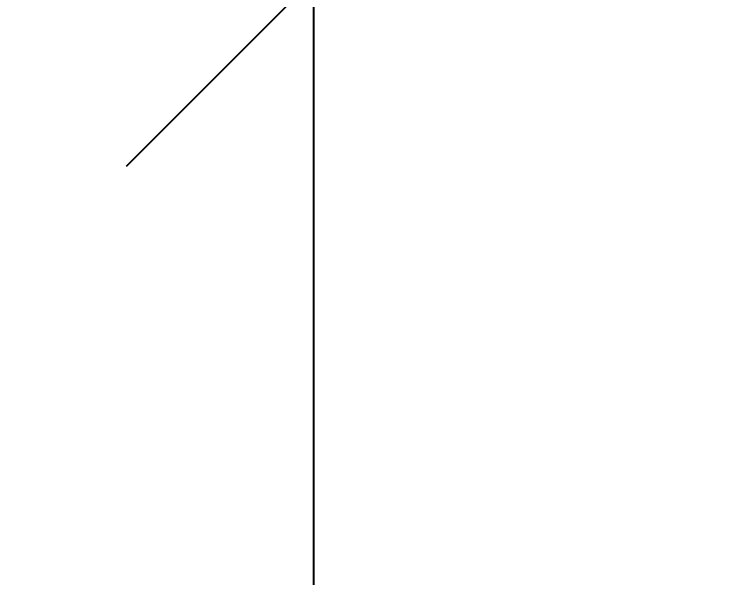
# Model space of a CAD drawing. Header units: metres. Extents: x -29066 to 24708, y -653 to 26568.
# Drawn here: x -27595.3 to -27406.2, y 16776.2 to 16926.4 of the extents above; entities that cross this region are included whole.
import ezdxf

# ---------------------------------------------------------------- set-up
doc = ezdxf.new("R2010")
doc.units = ezdxf.units.M
doc.layers.add('DS_ST_quote 1_50', color=71, linetype='Continuous')
doc.styles.get("Standard").update_dxf_attribs({"font": 'arial.ttf'})
doc.dimstyles.new('ISO-25', dxfattribs={"dimtxt": 2.5, "dimasz": 2.5, "dimexe": 1.25, "dimexo": 0.625, "dimtad": 1, "dimzin": 12, "dimdsep": 46, "dimtxsty": 'Standard', "dimcen": 2.5, "dimadec": 0, "dimazin": 0, "dimtfac": 1, "dimtmove": 0, "dimatfit": 3, "dimfxl": 1, "dimarcsym": 0})

# ---------------------------------------------------------------- blocks, each defined once
blk = doc.blocks.new('_Oblique')
at = {"color": 0, "linetype": 'ByBlock', "lineweight": -2}
blk.add_line((-0.5, -0.5), (0.5, 0.5), dxfattribs=at)
blk = doc.blocks.new('*D15')
at = {"layer": 'Defpoints', "color": 0, "transparency": 16777216}
for p in [(-24515.51, 16935.78), (-27515.51, 16746.61), (-24515.51, 16746.61)]:
    blk.add_point(p, dxfattribs=at)
at = {"layer": 'DS_ST_quote 1_50', "color": 0, "lineweight": -2, "transparency": 16777216}
for p, q in [((-27515.51, 16756.61), (-27515.51, 16945.78)), ((-24515.51, 16756.61), (-24515.51, 16945.78)), ((-27515.51, 16935.78), (-24515.51, 16935.78))]:
    blk.add_line(p, q, dxfattribs=at)
at = {"layer": 'DS_ST_quote 1_50', "color": 0, "lineweight": -2, "transparency": 16777216, "xscale": 100, "yscale": 100, "zscale": 100, "rotation": 180}
blk.add_blockref('_Oblique', (-27515.51, 16935.78), dxfattribs=at)
at = {"layer": 'DS_ST_quote 1_50', "color": 0, "lineweight": -2, "transparency": 16777216, "xscale": 100, "yscale": 100, "zscale": 100}
blk.add_blockref('_Oblique', (-24515.51, 16935.78), dxfattribs=at)
at = {"layer": 'DS_ST_quote 1_50', "color": 0, "transparency": 16777216, "insert": (-26015.51, 17086.87), "char_height": 100, "attachment_point": 5}
blk.add_mtext('3m', dxfattribs=at)
blk = doc.blocks.new('*D14')
at = {"layer": 'Defpoints', "color": 0, "transparency": 16777216}
for p in [(-23015.51, 17310.16), (-29015.51, 14148.53), (-23015.51, 14148.53)]:
    blk.add_point(p, dxfattribs=at)
at = {"layer": 'DS_ST_quote 1_50', "color": 0, "lineweight": -2, "transparency": 16777216}
for p, q in [((-29015.51, 14158.53), (-29015.51, 17320.16)), ((-23015.51, 14158.53), (-23015.51, 17320.16)), ((-29015.51, 17310.16), (-23015.51, 17310.16))]:
    blk.add_line(p, q, dxfattribs=at)
at = {"layer": 'DS_ST_quote 1_50', "color": 0, "lineweight": -2, "transparency": 16777216, "xscale": 100, "yscale": 100, "zscale": 100, "rotation": 180}
blk.add_blockref('_Oblique', (-29015.51, 17310.16), dxfattribs=at)
at = {"layer": 'DS_ST_quote 1_50', "color": 0, "lineweight": -2, "transparency": 16777216, "xscale": 100, "yscale": 100, "zscale": 100}
blk.add_blockref('_Oblique', (-23015.51, 17310.16), dxfattribs=at)
at = {"layer": 'DS_ST_quote 1_50', "color": 0, "transparency": 16777216, "insert": (-26015.51, 17461.22), "char_height": 100, "attachment_point": 5}
blk.add_mtext('6m', dxfattribs=at)

msp = doc.modelspace()

# ---------------------------------------------------------------- dimensions: what is measured, and where the dimension line sits
at = {"layer": 'DS_ST_quote 1_50'}
for base, p1, p2, picture, middle in [((-23015.509, 17310.162), (-29015.509, 14148.534), (-23015.509, 14148.534), '*D14', (-26015.509, 17310.162)), ((-24515.509, 16935.78), (-27515.509, 16746.609), (-24515.509, 16746.609), '*D15', (-26015.509, 16935.78))]:
    dim = msp.add_linear_dim(base=base, p1=p1, p2=p2, dimstyle='ISO-25', override={"dimtxt": 100, "dimasz": 100, "dimexe": 10, "dimexo": 10, "dimgap": 100, "dimlfac": 0.001, "dimpost": 'm', "dimblk1": 'Oblique', "dimblk2": 'Oblique', "dimsah": 1}, dxfattribs=at)
    dim.commit()
    dim.dimension.update_dxf_attribs({"geometry": picture, "text_midpoint": middle, "dimtype": 160})

doc.saveas('drawing.dxf')
